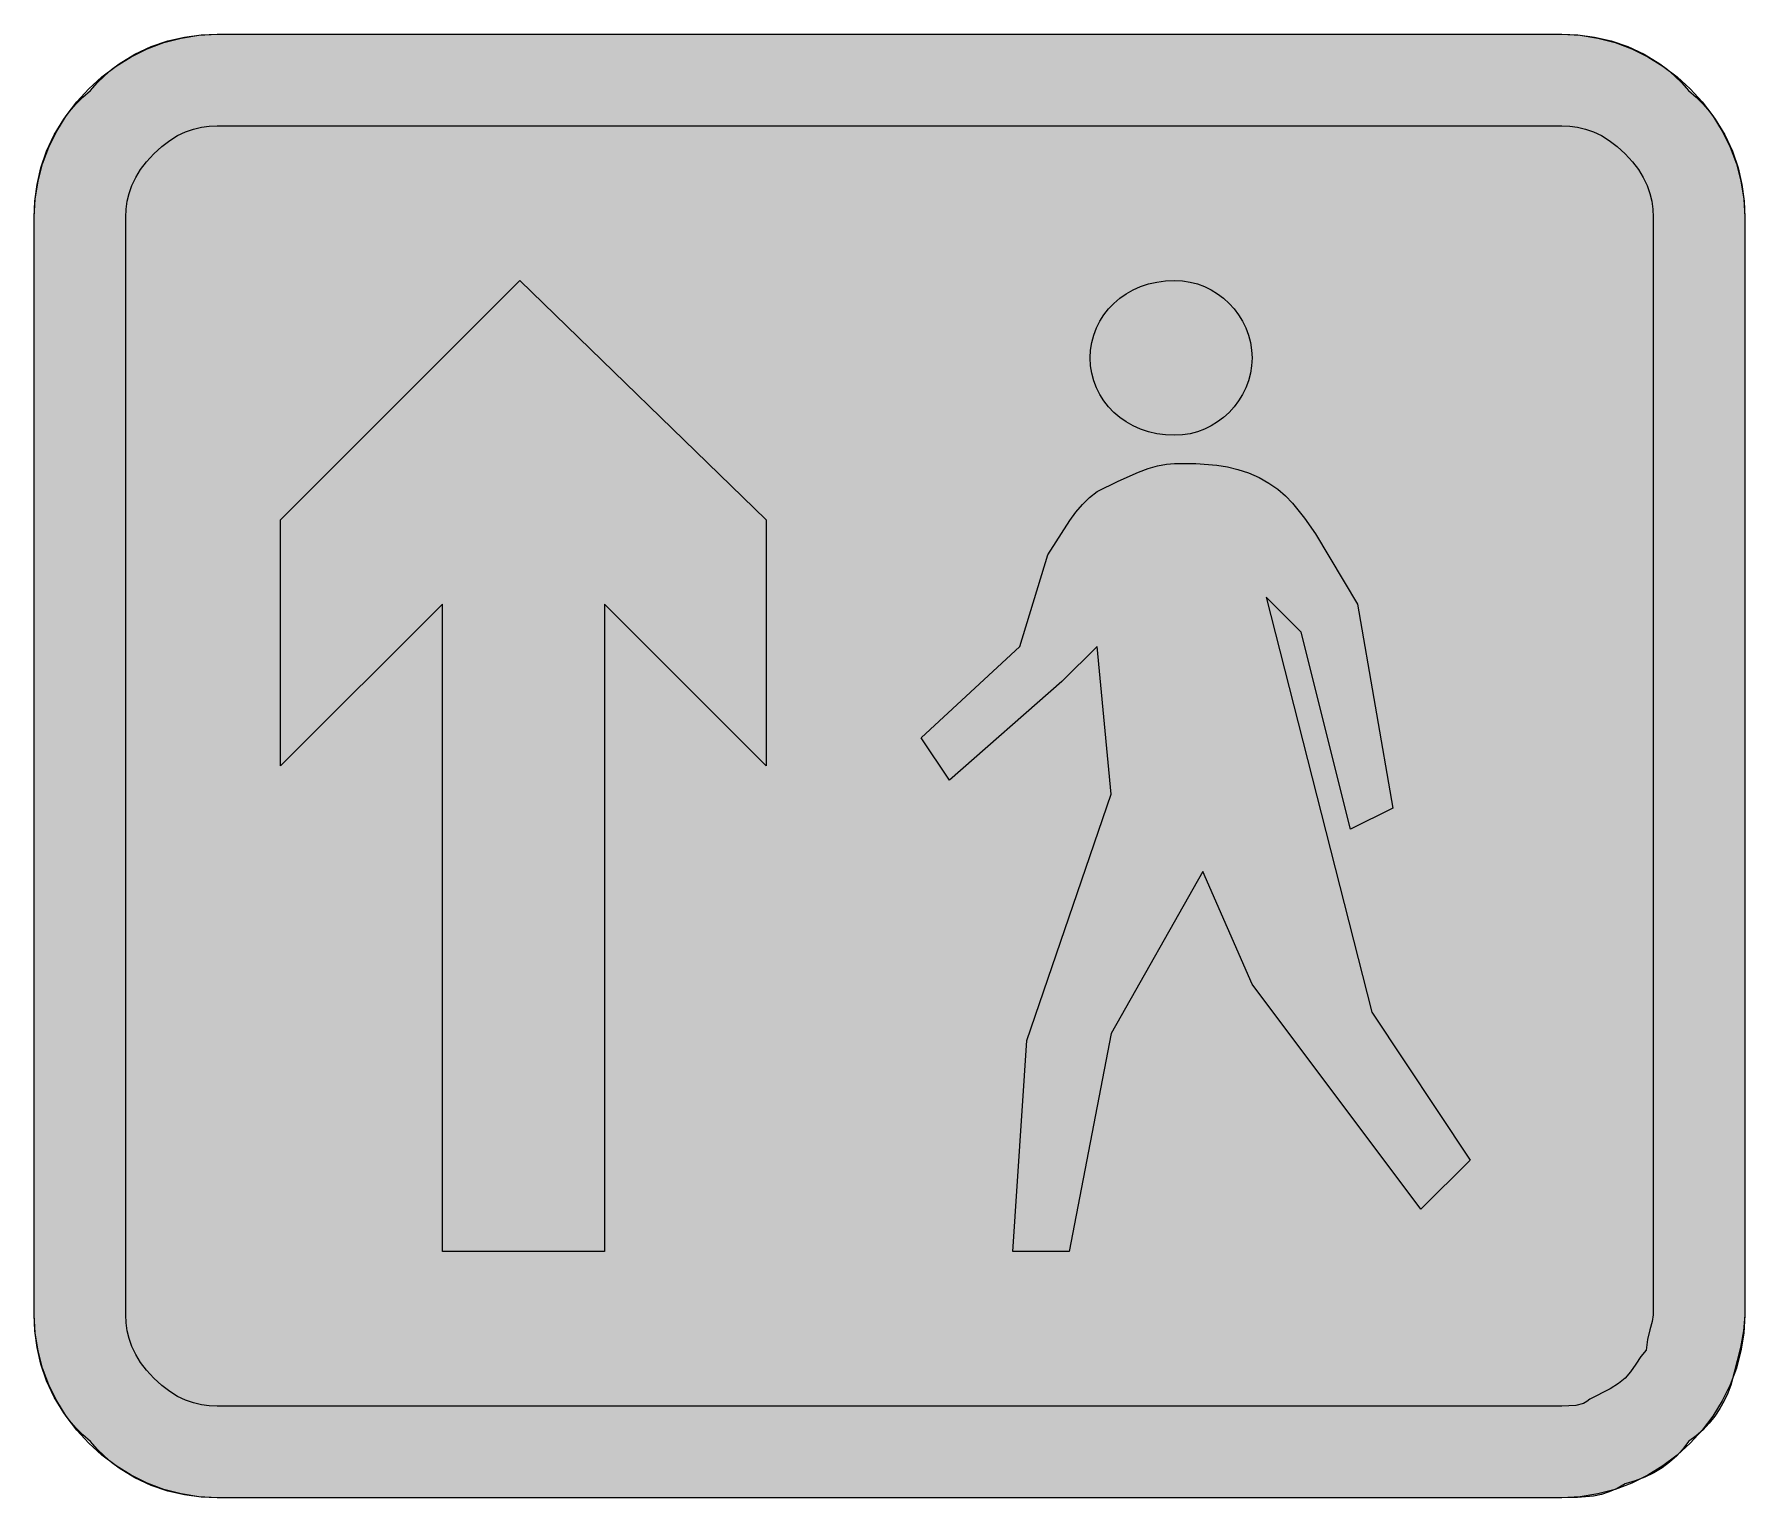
# Model space of a CAD drawing. Header units: metres. Extents: x 138 to 429, y 12 to 261.
import ezdxf

# ---------------------------------------------------------------- set-up
doc = ezdxf.new("R2010")
doc.units = ezdxf.units.M
for name, color, linetype, true_color in [('FILL_BLUE_0000FF', 7, 'Continuous', 0x0000ff), ('FILL_WHITE_FFFFFF', 7, 'Continuous', 0xffffff), ('STROKE_BLUE_0000FF', 7, 'Continuous', 0x0000ff)]:
    doc.layers.add(name, color=color, linetype=linetype, true_color=true_color)

msp = doc.modelspace()

# ---------------------------------------------------------------- hatches: boundary and pattern name
at = {"layer": 'FILL_BLUE_0000FF', "true_color": 0x0000ff}
h = msp.add_hatch(color=7, dxfattribs=at)
h.dxf.hatch_style = 1
h.paths.add_polyline_path([(398.25, 245.52), (399.6, 245.46), (400.95, 245.28), (402.3, 244.95), (403.65, 244.47), (405, 243.82), (406.35, 242.99), (407.7, 241.96), (409.05, 240.72), (410.29, 239.37), (411.32, 238.02), (412.15, 236.67), (412.8, 235.32), (413.28, 233.97), (413.61, 232.62), (413.79, 231.27), (413.85, 229.92), (413.85, 42.72), (413.66, 41.61), (413.25, 40.17), (412.84, 38.5), (412.65, 36.72), (411.75, 35.63), (410.85, 34.32), (409.95, 33.01), (409.05, 31.92), (407.94, 31.02), (406.5, 30.12), (403.05, 28.32), (402.55, 27.92), (401.96, 27.63), (400.65, 27.27), (398.25, 27.12), (169.05, 27.12), (167.7, 27.18), (166.35, 27.36), (165, 27.69), (163.65, 28.17), (162.3, 28.82), (160.95, 29.65), (159.6, 30.68), (158.25, 31.92), (157.01, 33.27), (155.98, 34.62), (155.15, 35.97), (154.5, 37.32), (154.02, 38.67), (153.69, 40.02), (153.51, 41.37), (153.45, 42.72), (153.45, 229.92), (153.51, 231.27), (153.69, 232.62), (154.02, 233.97), (154.5, 235.32), (155.15, 236.67), (155.98, 238.02), (157.01, 239.37), (158.25, 240.72), (159.6, 241.96), (160.95, 242.99), (162.3, 243.82), (163.65, 244.47), (165, 244.95), (166.35, 245.28), (167.7, 245.46), (169.05, 245.52), (398.25, 245.52)])
at = {"layer": 'FILL_WHITE_FFFFFF', "true_color": 0xffffff}
h = msp.add_hatch(color=7, dxfattribs=at)
h.dxf.hatch_style = 1
h.paths.add_polyline_path([(398.25, 261.12), (401, 261), (403.82, 260.63), (406.67, 259.98), (409.5, 259.02), (412.28, 257.72), (414.96, 256.06), (416.25, 255.08), (417.49, 254), (418.7, 252.81), (419.85, 251.52), (421.14, 250.37), (422.33, 249.16), (423.41, 247.92), (424.39, 246.63), (426.05, 243.95), (427.35, 241.17), (428.31, 238.34), (428.96, 235.49), (429.33, 232.67), (429.45, 229.92), (429.45, 42.72), (429.24, 40), (428.7, 37.17), (427.05, 30.72), (426.54, 29.37), (425.93, 28.04), (425.19, 26.73), (424.35, 25.47), (423.39, 24.26), (422.33, 23.13), (421.14, 22.07), (419.85, 21.12), (418.89, 19.83), (417.83, 18.64), (416.64, 17.58), (415.35, 16.62), (413.94, 15.78), (412.43, 15.04), (410.79, 14.43), (409.05, 13.92), (407.7, 13.13), (406.35, 12.53), (405, 12.11), (403.65, 11.82), (400.95, 11.56), (398.25, 11.52), (169.05, 11.52), (166.3, 11.64), (163.48, 12.01), (160.63, 12.66), (157.8, 13.62), (155.02, 14.92), (152.34, 16.58), (151.05, 17.56), (149.81, 18.64), (148.6, 19.83), (147.45, 21.12), (146.16, 22.27), (144.97, 23.48), (143.89, 24.72), (142.91, 26.01), (141.25, 28.69), (139.95, 31.47), (138.99, 34.3), (138.34, 37.15), (137.97, 39.97), (137.85, 42.72), (137.85, 229.92), (137.97, 232.67), (138.34, 235.49), (138.99, 238.34), (139.95, 241.17), (141.25, 243.95), (142.91, 246.63), (143.89, 247.92), (144.97, 249.16), (146.16, 250.37), (147.45, 251.52), (148.6, 252.81), (149.81, 254), (151.05, 255.08), (152.34, 256.06), (155.02, 257.72), (157.8, 259.02), (160.63, 259.98), (163.48, 260.63), (166.3, 261), (169.05, 261.12), (398.25, 261.12)])
h = msp.add_hatch(color=7, dxfattribs=at)
h.dxf.hatch_style = 1
h.paths.add_polyline_path([(262.65, 136.32), (235.05, 163.92), (235.05, 53.52), (207.45, 53.52), (207.45, 163.92), (179.85, 136.32), (179.85, 178.32), (220.65, 219.12), (262.65, 178.32), (262.65, 136.32)])
h = msp.add_hatch(color=7, dxfattribs=at)
h.dxf.hatch_style = 1
h.paths.add_polyline_path([(317.92, 207.25), (318.12, 208.55), (318.46, 209.81), (318.92, 211.02), (319.5, 212.17), (320.19, 213.26), (320.99, 214.28), (321.9, 215.22), (322.9, 216.08), (324, 216.84), (325.19, 217.51), (326.46, 218.07), (327.8, 218.52), (329.22, 218.85), (330.7, 219.05), (332.25, 219.12), (333.58, 219.05), (334.88, 218.85), (336.14, 218.52), (337.35, 218.07), (338.5, 217.51), (339.59, 216.84), (340.61, 216.08), (341.55, 215.22), (342.41, 214.28), (343.17, 213.26), (343.84, 212.17), (344.4, 211.02), (344.85, 209.81), (345.18, 208.55), (345.38, 207.25), (345.45, 205.92), (345.38, 204.59), (345.18, 203.29), (344.85, 202.03), (344.4, 200.82), (343.84, 199.67), (343.17, 198.58), (342.41, 197.56), (341.55, 196.62), (340.61, 195.76), (339.59, 195), (338.5, 194.33), (337.35, 193.77), (336.14, 193.32), (334.88, 192.99), (333.58, 192.79), (332.25, 192.72), (330.7, 192.79), (329.22, 192.99), (327.8, 193.32), (326.46, 193.77), (325.19, 194.33), (324, 195), (322.9, 195.76), (321.9, 196.62), (320.99, 197.56), (320.19, 198.58), (319.5, 199.67), (318.92, 200.82), (318.46, 202.03), (318.12, 203.29), (317.92, 204.59), (317.85, 205.92), (317.92, 207.25)])
h = msp.add_hatch(color=7, dxfattribs=at)
h.dxf.hatch_style = 1
h.paths.add_polyline_path([(304.65, 53.52), (307.05, 89.52), (321.45, 131.52), (319.05, 156.72), (313.05, 150.72), (293.85, 133.92), (289.05, 141.12), (305.85, 156.72), (310.65, 172.32), (314.4, 178.17), (315.44, 179.6), (316.56, 180.93), (317.75, 182.11), (319.05, 183.12), (322.63, 184.88), (326.1, 186.42), (327.76, 187.03), (329.34, 187.51), (330.85, 187.81), (332.25, 187.92), (335.85, 187.88), (339.45, 187.62), (341.25, 187.33), (343.05, 186.91), (344.85, 186.31), (346.65, 185.52), (348.34, 184.57), (349.84, 183.51), (351.16, 182.38), (352.35, 181.17), (354.41, 178.6), (356.25, 175.92), (363.45, 163.92), (369.45, 129.12), (362.25, 125.52), (353.85, 159.12), (347.85, 165.12), (365.85, 94.32), (382.65, 69.12), (374.25, 60.72), (345.45, 99.12), (337.05, 118.32), (321.45, 90.72), (314.25, 53.52), (304.65, 53.52)])

# ---------------------------------------------------------------- linework, layer by layer
at = {"layer": 'FILL_BLUE_0000FF', "lineweight": 0, "true_color": 0x0000ff}
msp.add_lwpolyline([(398.25, 245.52), (399.6, 245.46), (400.95, 245.28), (402.3, 244.95), (403.65, 244.47), (405, 243.82), (406.35, 242.99), (407.7, 241.96), (409.05, 240.72), (410.29, 239.37), (411.32, 238.02), (412.15, 236.67), (412.8, 235.32), (413.28, 233.97), (413.61, 232.62), (413.79, 231.27), (413.85, 229.92), (413.85, 42.72), (413.66, 41.61), (413.25, 40.17), (412.84, 38.5), (412.65, 36.72), (411.75, 35.63), (410.85, 34.32), (409.95, 33.01), (409.05, 31.92), (407.94, 31.02), (406.5, 30.12), (403.05, 28.32), (402.55, 27.92), (401.96, 27.63), (400.65, 27.27), (398.25, 27.12), (169.05, 27.12), (167.7, 27.18), (166.35, 27.36), (165, 27.69), (163.65, 28.17), (162.3, 28.82), (160.95, 29.65), (159.6, 30.68), (158.25, 31.92), (157.01, 33.27), (155.98, 34.62), (155.15, 35.97), (154.5, 37.32), (154.02, 38.67), (153.69, 40.02), (153.51, 41.37), (153.45, 42.72), (153.45, 229.92), (153.51, 231.27), (153.69, 232.62), (154.02, 233.97), (154.5, 235.32), (155.15, 236.67), (155.98, 238.02), (157.01, 239.37), (158.25, 240.72), (159.6, 241.96), (160.95, 242.99), (162.3, 243.82), (163.65, 244.47), (165, 244.95), (166.35, 245.28), (167.7, 245.46), (169.05, 245.52)], close=True, dxfattribs=at)
at = {"layer": 'FILL_WHITE_FFFFFF', "lineweight": 0, "true_color": 0xffffff}
for points in [[(398.25, 261.12), (401, 261), (403.82, 260.63), (406.67, 259.98), (409.5, 259.02), (412.28, 257.72), (414.96, 256.06), (416.25, 255.08), (417.49, 254), (418.7, 252.81), (419.85, 251.52), (421.14, 250.37), (422.33, 249.16), (423.41, 247.92), (424.39, 246.63), (426.05, 243.95), (427.35, 241.17), (428.31, 238.34), (428.96, 235.49), (429.33, 232.67), (429.45, 229.92), (429.45, 42.72), (429.24, 40), (428.7, 37.17), (427.05, 30.72), (426.54, 29.37), (425.93, 28.04), (425.19, 26.73), (424.35, 25.47), (423.39, 24.26), (422.33, 23.13), (421.14, 22.07), (419.85, 21.12), (418.89, 19.83), (417.83, 18.64), (416.64, 17.58), (415.35, 16.62), (413.94, 15.78), (412.43, 15.04), (410.79, 14.43), (409.05, 13.92), (407.7, 13.13), (406.35, 12.53), (405, 12.11), (403.65, 11.82), (400.95, 11.56), (398.25, 11.52), (169.05, 11.52), (166.3, 11.64), (163.48, 12.01), (160.63, 12.66), (157.8, 13.62), (155.02, 14.92), (152.34, 16.58), (151.05, 17.56), (149.81, 18.64), (148.6, 19.83), (147.45, 21.12), (146.16, 22.27), (144.97, 23.48), (143.89, 24.72), (142.91, 26.01), (141.25, 28.69), (139.95, 31.47), (138.99, 34.3), (138.34, 37.15), (137.97, 39.97), (137.85, 42.72), (137.85, 229.92), (137.97, 232.67), (138.34, 235.49), (138.99, 238.34), (139.95, 241.17), (141.25, 243.95), (142.91, 246.63), (143.89, 247.92), (144.97, 249.16), (146.16, 250.37), (147.45, 251.52), (148.6, 252.81), (149.81, 254), (151.05, 255.08), (152.34, 256.06), (155.02, 257.72), (157.8, 259.02), (160.63, 259.98), (163.48, 260.63), (166.3, 261), (169.05, 261.12)], [(317.92, 207.25), (318.12, 208.55), (318.46, 209.81), (318.92, 211.02), (319.5, 212.17), (320.19, 213.26), (320.99, 214.28), (321.9, 215.22), (322.9, 216.08), (324, 216.84), (325.19, 217.51), (326.46, 218.07), (327.8, 218.52), (329.22, 218.85), (330.7, 219.05), (332.25, 219.12), (333.58, 219.05), (334.88, 218.85), (336.14, 218.52), (337.35, 218.07), (338.5, 217.51), (339.59, 216.84), (340.61, 216.08), (341.55, 215.22), (342.41, 214.28), (343.17, 213.26), (343.84, 212.17), (344.4, 211.02), (344.85, 209.81), (345.18, 208.55), (345.38, 207.25), (345.45, 205.92), (345.38, 204.59), (345.18, 203.29), (344.85, 202.03), (344.4, 200.82), (343.84, 199.67), (343.17, 198.58), (342.41, 197.56), (341.55, 196.62), (340.61, 195.76), (339.59, 195), (338.5, 194.33), (337.35, 193.77), (336.14, 193.32), (334.88, 192.99), (333.58, 192.79), (332.25, 192.72), (330.7, 192.79), (329.22, 192.99), (327.8, 193.32), (326.46, 193.77), (325.19, 194.33), (324, 195), (322.9, 195.76), (321.9, 196.62), (320.99, 197.56), (320.19, 198.58), (319.5, 199.67), (318.92, 200.82), (318.46, 202.03), (318.12, 203.29), (317.92, 204.59), (317.85, 205.92)]]:
    msp.add_lwpolyline(points, close=True, dxfattribs=at)
at = {"layer": 'FILL_WHITE_FFFFFF', "lineweight": 0, "true_color": 0x0000ff}
for points in [[(262.65, 136.32), (235.05, 163.92), (235.05, 53.52), (207.45, 53.52), (207.45, 163.92), (179.85, 136.32), (179.85, 178.32), (220.65, 219.12), (262.65, 178.32)], [(304.65, 53.52), (307.05, 89.52), (321.45, 131.52), (319.05, 156.72), (313.05, 150.72), (293.85, 133.92), (289.05, 141.12), (305.85, 156.72), (310.65, 172.32), (314.4, 178.17), (315.44, 179.6), (316.56, 180.93), (317.75, 182.11), (319.05, 183.12), (322.63, 184.88), (326.1, 186.42), (327.76, 187.03), (329.34, 187.51), (330.85, 187.81), (332.25, 187.92), (335.85, 187.88), (339.45, 187.62), (341.25, 187.33), (343.05, 186.91), (344.85, 186.31), (346.65, 185.52), (348.34, 184.57), (349.84, 183.51), (351.16, 182.38), (352.35, 181.17), (354.41, 178.6), (356.25, 175.92), (363.45, 163.92), (369.45, 129.12), (362.25, 125.52), (353.85, 159.12), (347.85, 165.12), (365.85, 94.32), (382.65, 69.12), (374.25, 60.72), (345.45, 99.12), (337.05, 118.32), (321.45, 90.72), (314.25, 53.52)]]:
    msp.add_lwpolyline(points, close=True, dxfattribs=at)
at = {"layer": 'STROKE_BLUE_0000FF', "lineweight": 0, "true_color": 0x0000ff}
msp.add_lwpolyline([(398.25, 261.12), (401.37, 260.95), (404.41, 260.47), (407.37, 259.68), (410.21, 258.61), (412.93, 257.27), (415.5, 255.68), (417.92, 253.86), (420.15, 251.82), (422.19, 249.59), (424.01, 247.17), (425.6, 244.6), (426.94, 241.88), (428.01, 239.04), (428.8, 236.08), (429.28, 233.04), (429.45, 229.92), (429.45, 42.72), (429.28, 39.6), (428.8, 36.56), (428.01, 33.6), (426.94, 30.76), (425.6, 28.04), (424.01, 25.47), (422.19, 23.05), (420.15, 20.82), (417.92, 18.78), (415.5, 16.96), (412.93, 15.37), (410.21, 14.03), (407.37, 12.96), (404.41, 12.17), (401.37, 11.69), (398.25, 11.52), (169.05, 11.52), (165.93, 11.69), (162.89, 12.17), (159.93, 12.96), (157.09, 14.03), (154.37, 15.37), (151.8, 16.96), (149.38, 18.78), (147.15, 20.82), (145.11, 23.05), (143.29, 25.47), (141.7, 28.04), (140.36, 30.76), (139.29, 33.6), (138.5, 36.56), (138.02, 39.6), (137.85, 42.72), (137.85, 229.92), (138.02, 233.04), (138.5, 236.08), (139.29, 239.04), (140.36, 241.88), (141.7, 244.6), (143.29, 247.17), (145.11, 249.59), (147.15, 251.82), (149.38, 253.86), (151.8, 255.68), (154.37, 257.27), (157.09, 258.61), (159.93, 259.68), (162.89, 260.47), (165.93, 260.95), (169.05, 261.12), (398.25, 261.12)], dxfattribs=at)

doc.saveas('drawing.dxf')
